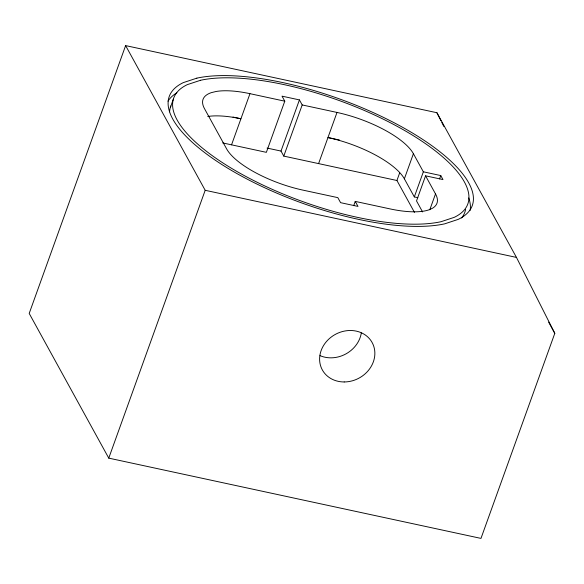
<?xml version="1.0" encoding="UTF-8"?>
<svg xmlns="http://www.w3.org/2000/svg" width="584" height="584" viewBox="0 0 584 584"><rect width="100%" height="100%" fill="white"/><g stroke="black" fill="none" stroke-linecap="round" stroke-linejoin="round"><path stroke-width="0.88" d="M125.626 45.603L29.2 313.44L108.763 458.133L480.975 538.397L554.8 333.333L516.468 257.42L436.905 112.727L125.626 45.603L205.188 190.296L108.763 458.133M170.316 107.58L173.331 99.214M231.541 144.839L249.967 93.674L284.78 101.178L266.362 152.344L222.73 142.934M414.465 212.386L396.93 180.5L283.773 156.096L281.006 151.073L299.424 99.908L282.021 96.156L284.78 101.178M283.773 156.096L302.191 104.938L299.424 99.908M318.587 163.608L337.004 112.442L302.191 104.938M353.7 205.67L355.233 201.4L390.054 208.904A66.306 22.791 19.8 0 0 428.605 209.955L432.335 208.32A66.306 22.791 19.8 0 0 435.511 193.91L425.568 175.82L442.971 179.573L440.767 175.558L423.356 171.805L413.406 153.716A66.306 22.791 19.8 0 0 337.004 112.442M396.93 180.5L399.653 172.937M417.794 197.662L414.319 196.91L404.369 178.828L413.406 153.716M414.319 196.91L423.356 171.805M425.568 175.82L416.523 200.933L422.582 211.941M439.562 178.908L440.767 175.558M429.787 209.809L435.511 193.91M232.994 117.07L240.922 118.786A66.306 22.791 19.8 0 0 207.765 116.479M339.538 140.05L327.967 137.554A66.306 22.791 19.8 0 1 404.369 178.828M267.078 148.073L281.006 151.073M205.188 190.296L516.468 257.42M548.646 322.142L554.8 333.333M355.233 201.4L357.999 206.422L340.589 202.67L337.822 197.64L303.008 190.136A66.306 22.791 19.8 0 1 226.607 148.862L204.502 108.668A66.306 22.791 19.8 0 1 211.408 92.622L216.065 91.491A66.306 22.791 19.8 0 1 249.967 93.674M436.905 112.727L440.978 120.8M441.796 122.421L443.84 126.458M361.313 332.946A28.419 24.864 -28.8 0 1 320.025 355.641M167.995 101.185A161.038 55.341 19.8 0 1 176.886 92.805M468.733 197.918A161.038 55.341 19.8 0 1 470.171 210.349M169.601 111.843A156.3 53.713 19.8 0 1 170.857 105.974M465.579 209.488A156.3 53.713 19.8 0 1 461.564 217.985M196.866 78.146L183.259 82.636A161.038 55.341 19.8 0 0 242.696 176.748A161.038 55.341 19.8 0 0 444.665 223.847L458.272 219.358A161.038 55.341 19.8 0 0 398.828 125.246A161.038 55.341 19.8 0 0 196.866 78.146M200.509 80.285L187.303 84.644A156.3 53.713 19.8 0 0 244.995 175.988A156.3 53.713 19.8 0 0 441.015 221.708L454.228 217.35A156.3 53.713 19.8 0 0 396.536 125.998A156.3 53.713 19.8 0 0 200.509 80.285M344.195 381.958A28.419 24.864 -28.8 0 0 372.534 343.297A28.419 24.864 -28.8 0 0 324.967 343.414A28.419 24.864 -28.8 0 0 344.195 381.958"/></g></svg>
